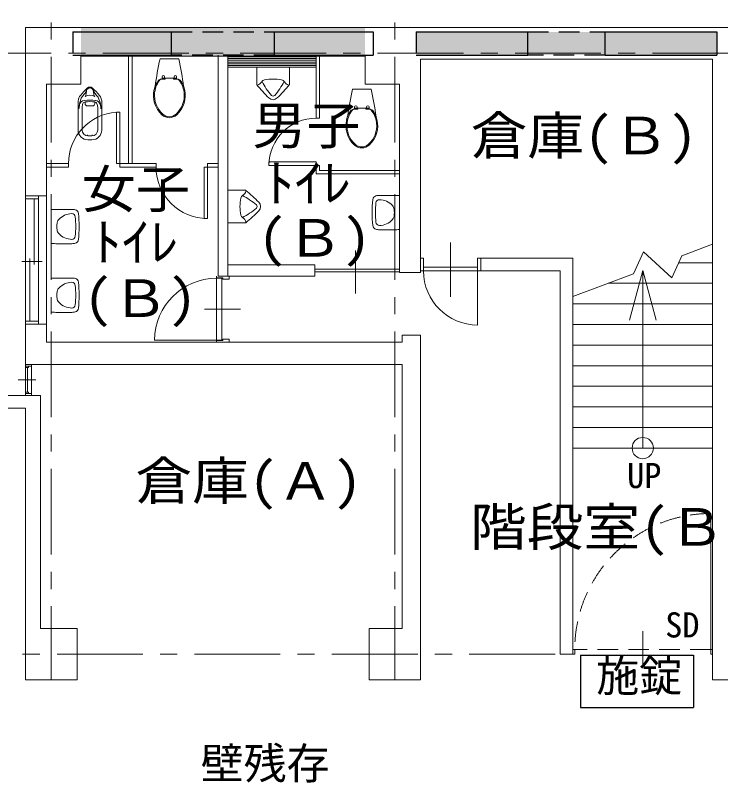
# Model space of a CAD drawing. Units: millimetres at full size, sheet at 1:200; details may follow other scales. Extents: x -55340 to 55340, y -38040 to 38040.
# Drawn here: x 608 to 8821, y -13163 to -4224 of the extents above; entities that cross this region are included whole.
import ezdxf
from ezdxf.enums import TextEntityAlignment as Align

# ---------------------------------------------------------------- set-up
doc = ezdxf.new("R2010")
doc.units = ezdxf.units.MM
doc.header["$LTSCALE"] = 200
doc.linetypes.add('CHAIN1', pattern=[8, 5, -1, 1, -1])
doc.linetypes.add('DASHED1', pattern=[1.8, 1.2, -0.6])
for name, color, linetype, lineweight in [('0-1_通り芯', 3, 'Continuous', 18), ('0-2_躯体', 3, 'Continuous', 18), ('0-4_仕上', 4, 'Continuous', 9), ('0-5_建具(ｻｯｼ)', 3, 'Continuous', 18), ('0-6_建具(内部)', 3, 'Continuous', 18), ('0-8_間仕切2', 3, 'Continuous', 18), ('0-9_家具・設備', 4, 'Continuous', 9), ('0-B_文字', 2, 'Continuous', 9), ('0-C_ハッチ', 7, 'Continuous', 18), ('0-D_予備', 2, 'DASHED1', 25), ('0-F_予備', 4, 'Continuous', 9), ('2-D_予備', 2, 'Continuous', 25), ('3-B_文字', 2, 'Continuous', 18)]:
    doc.layers.add(name, color=color, linetype=linetype, lineweight=lineweight)
doc.layers.add('3-D_予備', color=91, linetype='Continuous')
doc.styles.add('ＭＳ ゴシック', font='')
doc.styles.get('ＭＳ ゴシック').set_extended_font_data('MS Gothic')

msp = doc.modelspace()

# ---------------------------------------------------------------- linework, layer by layer
at = {"layer": '0-1_通り芯', "color": 4, "linetype": 'CHAIN1', "lineweight": 9}
for p, q in [((1026.4, -1507), (1026.4, -11966.8)), ((5026.4, -1507), (5026.4, -11966.8)), ((9026.4, -4666.8), (-1651.7, -4666.8)), ((6893.1, -11666.8), (-48307.7, -11666.8))]:
    msp.add_line(p, q, dxfattribs=at)
at = {"layer": '0-2_躯体'}
for p, q in [((726.4, -4366.8), (1371.4, -4366.8)), ((1371.4, -4366.8), (4681.4, -4366.8)), ((4681.4, -4366.8), (9326.4, -4366.8)), ((1371.4, -4701.8), (1371.4, -5026.8)), ((1371.4, -4701.8), (4681.4, -4701.8)), ((2968.9, -7261.8), (2968.9, -4686.8)), ((3083.9, -7261.8), (3083.9, -4686.8)), ((4681.4, -5026.8), (4681.4, -4701.8)), ((1371.4, -5026.8), (971.4, -5026.8)), ((971.4, -6326.8), (971.4, -5026.8)), ((4681.4, -5026.8), (5081.4, -5026.8)), ((5081.4, -5026.8), (5081.4, -7221.8)), ((726.4, -6326.8), (971.4, -6326.8)), ((6026.5, -7051.8), (7101.4, -7051.8)), ((6026.5, -7051.8), (6026.5, -7201.8)), ((7101.4, -11666.8), (7101.4, -7051.8)), ((4095.7, -7131.8), (3083.9, -7131.8)), ((4095.7, -7261.8), (4095.7, -7131.8)), ((5081.4, -7221.8), (5326.4, -7221.8)), ((6026.5, -7201.8), (6951.4, -7201.8)), ((6951.4, -11666.8), (6951.4, -7201.8)), ((2966.4, -7261.8), (4095.7, -7261.8)), ((971.4, -7821.8), (726.4, -7821.8)), ((726.4, -8291.8), (726.4, -7821.8)), ((971.4, -7821.8), (971.4, -8031.8)), ((5111.4, -7951.8), (5326.4, -7951.8)), ((5111.4, -7951.8), (5111.4, -8031.8)), ((5326.4, -7951.8), (5326.4, -11366.8)), ((971.4, -8031.8), (5111.4, -8031.8)), ((5111.4, -8291.8), (726.4, -8291.8)), ((5111.4, -8291.8), (5111.4, -11366.8)), ((-188.6, -8651.8), (901.4, -8651.8)), ((901.4, -11366.8), (901.4, -8651.8)), ((-188.6, -8801.8), (726.4, -8801.8)), ((726.4, -11366.8), (726.4, -8801.8)), ((726.4, -11966.8), (726.4, -11366.8)), ((901.4, -11366.8), (1326.4, -11366.8)), ((1326.4, -11366.8), (1326.4, -11966.8)), ((4726.4, -11966.8), (4726.4, -11366.8)), ((4726.4, -11366.8), (5111.4, -11366.8)), ((5326.4, -11366.8), (5326.4, -11966.8)), ((8726.4, -11366.8), (8726.4, -11966.8)), ((6951.4, -11666.8), (7121.4, -11666.8)), ((1326.4, -11966.8), (726.4, -11966.8)), ((5326.4, -11966.8), (4726.4, -11966.8)), ((9326.4, -11966.8), (8726.4, -11966.8))]:
    msp.add_line(p, q, dxfattribs=at)
for points in [[(726.4, -6326.8), (726.4, -5026.8), (726.4, -4366.8)], [(5326.4, -7221.8), (5326.4, -5026.8), (5326.4, -4736.8), (8726.4, -4736.8), (8726.4, -4966.8), (8726.4, -11366.8)]]:
    msp.add_lwpolyline(points, dxfattribs=at)
at = {"layer": '0-4_仕上', "color": 7, "lineweight": 18}
msp.add_line((3083.9, -4826.8), (4111.4, -4826.8), dxfattribs=at)
at = {"layer": '0-5_建具(ｻｯｼ)'}
for p, q in [((876.4, -6361.8), (876.4, -6326.8)), ((827.2, -7126.8), (827.2, -6361.8)), ((775.7, -7786.8), (775.7, -7056.8)), ((919.3, -7091.8), (683.6, -7091.8)), ((876.4, -7786.8), (876.4, -7821.8)), ((726.4, -8291.8), (726.4, -8326.8)), ((726.4, -8311.8), (796.4, -8311.8)), ((761.4, -8326.8), (761.4, -8311.8)), ((796.4, -8291.8), (796.4, -8326.8)), ((726.4, -8326.8), (761.4, -8326.8)), ((749.4, -8326.8), (749.4, -8613.5)), ((639.7, -8470.2), (847.3, -8470.2)), ((726.4, -8628.6), (796.4, -8628.6)), ((726.4, -8651.8), (726.4, -8648.6)), ((796.4, -8648.6), (796.4, -8613.5))]:
    msp.add_line(p, q, dxfattribs=at)
at = {"layer": '0-5_建具(ｻｯｼ)', "color": 4, "lineweight": 9}
for p, q in [((971.4, -6326.8), (971.4, -7821.8)), ((726.4, -7786.8), (726.4, -6361.8)), ((876.4, -6361.8), (876.4, -7786.8)), ((726.4, -8613.5), (726.4, -8326.8)), ((796.4, -8326.8), (796.4, -8613.5))]:
    msp.add_line(p, q, dxfattribs=at)
at = {"layer": '0-5_建具(ｻｯｼ)'}
for points in [[(876.4, -6361.8), (726.4, -6361.8), (726.4, -6326.8)], [(876.4, -7786.8), (726.4, -7786.8), (726.4, -7821.8)], [(726.4, -8648.6), (726.4, -8613.5), (761.4, -8613.5), (761.4, -8628.6)]]:
    msp.add_lwpolyline(points, dxfattribs=at)
at = {"layer": '0-6_建具(内部)', "color": 4, "lineweight": 9}
for p, q in [((5676.4, -6868.7), (5676.4, -7502.8)), ((4569.6, -6962.1), (4569.6, -7463.5)), ((4095.7, -7181.8), (5081.4, -7181.8)), ((4095.7, -7211.8), (5081.4, -7211.8)), ((5991.4, -7201.8), (5991.4, -7831.8)), ((2809.6, -7646.8), (3228.7, -7646.8)), ((2949.4, -8006.8), (2229.4, -8006.8))]:
    msp.add_line(p, q, dxfattribs=at)
at = {"layer": '0-6_建具(内部)'}
for p, q in [((5326.4, -7051.8), (5361.5, -7051.8)), ((5361.5, -7051.8), (5361.5, -7201.8)), ((5991.4, -7051.8), (6026.5, -7051.8)), ((5991.4, -7201.8), (5991.4, -7051.8)), ((6026.5, -7201.8), (5326.4, -7201.8)), ((5991.4, -7158.9), (5361.5, -7158.9)), ((2949.4, -7286.8), (3013.7, -7286.8)), ((2949.4, -8006.8), (2949.4, -7286.8)), ((2949.4, -8011.8), (3024.4, -8011.8)), ((2949.4, -8031.8), (2949.4, -8011.8)), ((3024.4, -8011.8), (3024.4, -7996.8)), ((8706.4, -11666.8), (8706.4, -10027.3)), ((7913.9, -11398.1), (7913.9, -11796.2)), ((7101.4, -11613.4), (7121.4, -11613.4)), ((7121.4, -11666.8), (7121.4, -11613.4)), ((8726.4, -11613.4), (8706.4, -11613.4)), ((8726.4, -11666.8), (8706.4, -11666.8))]:
    msp.add_line(p, q, dxfattribs=at)
at = {"layer": '0-6_建具(内部)', "linetype": 'DASHED1'}
msp.add_line((8706.4, -11613.4), (7121.4, -11613.4), dxfattribs=at)
at = {"layer": '0-6_建具(内部)'}
for points in [[(2949.4, -7261.8), (2949.4, -7281.8), (3024.4, -7281.8), (3024.4, -7296.8), (3099.4, -7296.8), (3099.4, -7261.8)], [(2949.4, -8006.8), (3013.7, -8006.8), (3013.7, -7286.8)], [(3024.4, -7996.8), (3099.4, -7996.8), (3099.4, -8031.8)]]:
    msp.add_lwpolyline(points, dxfattribs=at)
at = {"layer": '0-6_建具(内部)', "color": 4, "lineweight": 9}
for centre, radius, start, end in [((5991.4, -7201.8), 630, 180, 270), ((2949.4, -8006.8), 720, 90, 180)]:
    msp.add_arc(centre, radius, start, end, dxfattribs=at)
at = {"layer": '0-6_建具(内部)', "linetype": 'DASHED1'}
msp.add_arc((8708.9, -11614.3), 1587, 90.08769, 179.94643, dxfattribs=at)
at = {"layer": '0-8_間仕切2'}
for p, q in [((1926.4, -4686.8), (1926.4, -5951.8)), ((1966.4, -5951.8), (1966.4, -4686.8)), ((4111.4, -4686.8), (4111.4, -5421.8)), ((4151.4, -5421.8), (4151.4, -4686.8)), ((1826.4, -5351.8), (1826.4, -5991.8)), ((4111.4, -5421.8), (4151.4, -5421.8)), ((971.4, -5951.8), (1226.4, -5951.8)), ((1226.4, -5951.8), (1226.4, -5991.8)), ((2246.4, -5951.8), (1786.5, -5951.8)), ((2246.4, -5991.8), (2246.4, -5951.8)), ((2846.4, -5951.8), (2846.4, -6591.8)), ((2968.9, -5951.8), (2846.4, -5951.8)), ((4151.4, -5971.8), (3561.4, -5971.8)), ((4151.4, -5971.8), (4151.4, -6031.8)), ((1226.4, -5991.8), (971.4, -5991.8)), ((1826.4, -5991.8), (2246.4, -5991.8)), ((2806.5, -5991.8), (2968.9, -5991.8)), ((5081.4, -6071.8), (4111.4, -6071.8)), ((5081.4, -6031.8), (4151.4, -6031.8))]:
    msp.add_line(p, q, dxfattribs=at)
for points in [[(1826.4, -5351.8), (1786.5, -5351.8), (1786.5, -5951.8)], [(3561.4, -5971.8), (3561.4, -5931.8), (4111.4, -5931.8), (4111.4, -6071.8)], [(2806.5, -5991.8), (2806.5, -6591.8), (2846.4, -6591.8)]]:
    msp.add_lwpolyline(points, dxfattribs=at)
for centre, radius, start, end in [((1826.4, -5951.8), 600, 93.81395, 180), ((4111.4, -5971.8), 550, 90, 180), ((2846.4, -5991.8), 600, 180, 270)]:
    msp.add_arc(centre, radius, start, end, dxfattribs=at)
at = {"layer": '0-9_家具・設備'}
for p, q in [((2510.1, -4730.8), (2292.8, -4730.8)), ((3418.9, -4826.8), (3418.9, -5028.8)), ((3798.9, -4826.8), (3798.9, -5028.8)), ((2290.3, -4976.8), (2282.4, -4976.8)), ((2351.7, -4966.7), (2303.1, -4966.7)), ((2316.5, -4939.8), (2316.5, -4966.7)), ((2324.4, -4955.8), (2324.4, -4966.7)), ((2337.4, -4954.8), (2325.4, -4954.8)), ((2351.4, -4954.8), (2340.4, -4954.8)), ((2346.5, -4939.8), (2346.5, -4954.8)), ((2353.4, -4956.8), (2353.4, -4965.6)), ((2353.7, -4954.8), (2353.7, -4964.6)), ((2449.2, -4954.8), (2353.7, -4954.8)), ((2449.2, -4954.8), (2449.2, -4964.6)), ((2449.4, -4956.8), (2449.4, -4965.6)), ((2499.8, -4966.7), (2451.2, -4966.7)), ((2462.4, -4954.8), (2451.4, -4954.8)), ((2456.4, -4954.8), (2456.4, -4939.8)), ((2477.4, -4954.8), (2465.4, -4954.8)), ((2478.4, -4966.7), (2478.4, -4955.8)), ((2486.4, -4966.7), (2486.4, -4939.8)), ((2520.5, -4976.8), (2512.6, -4976.8)), ((4751.1, -5083), (4533.8, -5083)), ((1338.9, -5220), (1338.9, -5560.8)), ((1420.4, -5243.8), (1420.4, -5254.8)), ((1529.4, -5232.1), (1529.3, -5231.9)), ((1532.4, -5254.8), (1532.4, -5243.8)), ((1613.9, -5560.8), (1613.9, -5241.5)), ((1385.9, -5295.7), (1385.9, -5560.8)), ((1508.4, -5278.8), (1444.4, -5278.8)), ((1567, -5560.8), (1567, -5296.7)), ((4531.3, -5329), (4523.4, -5329)), ((4592.7, -5318.9), (4544.2, -5318.9)), ((4557.5, -5292), (4557.5, -5318.9)), ((4565.5, -5308), (4565.5, -5318.9)), ((4578.5, -5307), (4566.5, -5307)), ((4592.5, -5307), (4581.5, -5307)), ((4587.5, -5292), (4587.5, -5307)), ((4594.5, -5309), (4594.5, -5317.9)), ((4690.2, -5307), (4690.2, -5316.9)), ((4690.5, -5309), (4690.5, -5317.9)), ((4740.8, -5318.9), (4692.2, -5318.9)), ((4703.5, -5307), (4692.5, -5307)), ((4697.5, -5307), (4697.5, -5292)), ((4718.5, -5307), (4706.5, -5307)), ((4719.5, -5318.9), (4719.5, -5308)), ((4727.5, -5318.9), (4727.5, -5292)), ((4761.6, -5329), (4753.6, -5329)), ((1448.4, -5627.8), (1448.4, -5617.9)), ((1499.9, -5627.8), (1453, -5627.8)), ((1504.4, -5617.9), (1504.4, -5627.8)), ((1499.9, -5674.8), (1453, -5674.8)), ((5018.2, -6321.8), (4846.5, -6321.8)), ((5081.5, -6323.8), (5081.5, -6719.8)), ((1094.7, -6484.3), (1266.4, -6484.3)), ((2806.5, -6591.8), (2846.4, -6591.8)), ((3083.9, -6641.8), (3285.9, -6641.8)), ((5018.2, -6721.8), (4846.5, -6721.8)), ((1094.7, -6884.3), (1266.4, -6884.3)), ((1094.7, -7284.3), (1266.4, -7284.3)), ((1094.7, -7684.3), (1266.4, -7684.3))]:
    msp.add_line(p, q, dxfattribs=at)
for points in [[(4690.2, -5307), (4594.7, -5307), (4594.7, -5316.9)], [(3083.9, -6641.8), (3083.9, -6261.8), (3285.9, -6261.8)]]:
    msp.add_lwpolyline(points, dxfattribs=at)
for centre, radius, start, end in [((7182.4, -5775.7), 5000, 167.93648, 171.687), ((-2379.5, -5775.7), 5000, 8.3127, 12.06352), ((2502, -5152.2), 285, 143.00699, 167.07599), ((2527.9, -5159.9), 300, 140.81799, 171.812), ((2282.4, -4986.8), 10, 90, 143.008), ((2303.1, -4976.6), 10, 90, 140.81799), ((2331.4, -4939.8), 15, 0, 180), ((2325.4, -4955.8), 1, 90, 180), ((2351.4, -4956.8), 2, 0, 90), ((2351.7, -4964.6), 2, 270, 0), ((2451.2, -4964.6), 2, 180, 270), ((2451.4, -4956.8), 2, 90, 180), ((2471.4, -4939.8), 15, 0, 180), ((2477.4, -4955.8), 1, 0, 90), ((2499.8, -4976.6), 10, 39.18199, 90), ((2275, -5159.9), 300, 8.14679, 39.18199), ((2520.5, -4986.8), 10, 36.99199, 90), ((2300.9, -5152.2), 285, 13.48398, 36.993), ((3408.3, -4959.2), 80, 284.97899, 329.30199), ((3520.1, -5025.6), 50, 101.38799, 149.31699), ((4193.7, -4632.2), 800, 206.961, 221.015), ((3608.9, -5466.8), 500, 78.61189, 101.39499), ((3024.2, -4632.2), 800, 318.98499, 333.03899), ((3697.8, -5025.6), 50, 30.68338, 78.61179), ((3809.5, -4959.2), 80, 210.698, 255.021), ((1980.7, -5667.7), 800, 131.69398, 140.30499), ((1886.1, -5314.6), 500, 150.508, 157.72299), ((1476.4, -5109.8), 40, 9.0488, 170.95099), ((1476.4, -5101.8), 42, 48.30197, 131.78499), ((1066.8, -5314.6), 500, 22.27699, 29.49199), ((972.2, -5667.7), 800, 39.69499, 48.306), ((2523.4, -5157.4), 307, 166.42699, 227.351), ((2279.5, -5157.4), 307, 312.64879, 13.487), ((3426.9, -5028.8), 8, 180, 284.978), ((4967.4, -3765.9), 2000, 219.34698, 225.26399), ((2250.4, -3765.9), 2000, 314.73599, 320.653), ((3790.9, -5028.8), 8, 255.02199, 0), ((9423.4, -6128), 5000, 167.93648, 171.687), ((-138.4, -6128), 5000, 8.3127, 12.06352), ((1454.4, -5230.8), 116, 140.36699, 174.67799), ((1454.4, -5230.8), 89, 144.20299, 159.90799), ((1788.3, -5470.5), 500, 138.08899, 144.34299), ((1386.4, -5109.8), 40, 318.08899, 337.8931), ((1410.5, -5150.3), 20, 298.10289, 353.78189), ((1476.4, -5273.8), 120, 61.92699, 118.103), ((2424.5, -5260.8), 1000, 170.95099, 173.782), ((528.4, -5260.8), 1000, 6.21799, 9.04869), ((1542.4, -5150.3), 20, 186.21799, 241.89699), ((1566.5, -5109.8), 40, 202.10698, 221.91098), ((1164.6, -5470.5), 500, 35.657, 41.911), ((1498.4, -5230.8), 89, 20.092, 35.797), ((1498.4, -5230.8), 116, 354.6778, 39.77699), ((2523.2, -5157.2), 295, 174.30899, 227.42899), ((2478.4, -5152.8), 250, 171.80699, 174.34599), ((2279.7, -5157.2), 295, 312.57069, 5.69069), ((2324.4, -5152.8), 250, 5.65439, 8.19249), ((3608.9, -5140.8), 25, 221.015, 318.98499), ((1708.8, -5324.2), 360, 159.806, 178.495), ((1668.4, -5333), 320, 167.59798, 176.73198), ((1416.4, -5277.6), 62, 95.396, 167.59799), ((1505.9, -5295.7), 120, 158.09099, 180), ((1422.4, -5262.1), 30, 94.91699, 158.09099), ((1476.4, -5912.8), 700, 84.34399, 95.396), ((1476.4, -5889.8), 660, 85.08299, 94.91699), ((1444.4, -5243.8), 24, 150.33199, 180), ((1444.4, -5254.8), 24, 180, 270), ((1508.4, -5254.8), 24, 270, 0), ((1508.4, -5243.8), 24, 0, 29.075), ((1530.4, -5262.1), 30, 21.909, 85.08299), ((1536.4, -5277.6), 62, 12.40199, 84.60399), ((1446.9, -5295.7), 120, 0, 21.909), ((1244.1, -5324.2), 360, 1.50119, 20.153), ((1284.5, -5333), 320, 3.26759, 12.40199), ((3608.9, -5136.8), 70, 225.15999, 314.84), ((4743, -5504.5), 285, 143.00699, 167.07599), ((4769, -5512.1), 300, 140.81799, 171.812), ((4523.4, -5339), 10, 90, 143.008), ((4544.2, -5328.9), 10, 90, 140.81799), ((4572.5, -5292), 15, 0, 180), ((4566.5, -5308), 1, 90, 180), ((4592.5, -5309), 2, 0, 90), ((4592.7, -5316.9), 2, 270, 0), ((4692.2, -5316.9), 2, 180, 270), ((4692.5, -5309), 2, 90, 180), ((4712.5, -5292), 15, 0, 180), ((4718.5, -5308), 1, 0, 90), ((4740.8, -5328.9), 10, 39.18199, 90), ((4516, -5512.1), 300, 8.14679, 39.18199), ((4761.6, -5339), 10, 36.99199, 90), ((4541.9, -5504.5), 285, 13.48398, 36.993), ((2401.4, -5289.8), 127, 227.32899, 312.67068), ((2401.4, -5289.8), 115, 227.41399, 312.58549), ((4764.5, -5509.7), 307, 166.42699, 227.351), ((4520.5, -5509.7), 307, 312.64879, 13.487), ((4764.3, -5509.5), 295, 174.30899, 227.42899), ((4719.5, -5505), 250, 171.80699, 174.34599), ((4520.7, -5509.5), 295, 312.57069, 5.69069), ((4565.5, -5505), 250, 5.65439, 8.19249), ((1453, -5560.8), 114, 180, 270), ((1453, -5560.8), 67, 180, 270), ((1499.9, -5560.8), 114, 270, 0), ((1499.9, -5560.8), 67, 270, 0), ((4642.5, -5642), 127, 227.32899, 312.67068), ((4642.5, -5642), 115, 227.41399, 312.58549), ((3282.8, -6362.9), 50, 120.6834, 168.61179), ((2889.3, -7036.5), 800, 48.98499, 63.03899), ((3216.4, -6251.2), 80, 300.698, 345.021), ((3285.9, -6269.8), 8, 345.02199, 90), ((2023, -7810.3), 2000, 44.73599, 50.653), ((4820.5, -6375.2), 50, 105.03461, 172.92557), ((4846.5, -6471.8), 150, 90, 105.03366), ((5018.2, -7321.8), 1000, 86.37585, 90), ((3723.9, -6451.8), 500, 168.61189, 191.39499), ((3397.9, -6451.8), 25, 311.015, 48.98499), ((3393.9, -6451.8), 70, 315.15999, 44.84), ((6001.4, -6521.8), 1240, 172.9247, 187.0695), ((6001.4, -6521.8), 1200, 174.5513, 185.44142), ((4846.7, -6411.8), 40, 90, 174.34013), ((4846.5, -6576.8), 205, 41.81174, 89.92117), ((1094.7, -7484.3), 1000, 90, 93.62413), ((1266.4, -6634.3), 150, 74.96642, 90), ((1292.4, -6537.7), 50, 6.93129, 74.96597), ((2889.3, -5867), 800, 296.961, 311.015), ((2023, -5093.3), 2000, 309.34698, 315.26399), ((4939.6, -6493.4), 80, 7.4003, 41.81137), ((4721.4, -6521.8), 300, 352.59972, 7.40027), ((1173.3, -6655.9), 80, 138.70244, 160.28004), ((1266.4, -6739.3), 205, 90.07881, 138.38792), ((1266.2, -6574.3), 40, 5.44121, 90), ((111.4, -6684.3), 1200, 354.55132, 5.44144), ((111.4, -6684.3), 1240, 352.9247, 7.0695), ((3282.8, -6540.6), 50, 191.38799, 239.31699), ((3216.4, -6652.4), 80, 14.97899, 59.30199), ((4846.5, -6466.8), 205, 270.07881, 318.38792), ((4939.6, -6550.1), 80, 318.70244, 340.28004), ((4939.6, -6550.1), 80, 340.28008, 352.59972), ((1391.4, -6684.3), 300, 172.59972, 187.40027), ((1173.3, -6655.9), 80, 160.28008, 172.59972), ((3285.9, -6633.8), 8, 270, 14.978), ((4820.5, -6668.4), 50, 186.93129, 254.96597), ((4846.7, -6631.8), 40, 185.44121, 270), ((1173.3, -6712.6), 80, 187.4003, 221.81137), ((1266.4, -6629.3), 205, 221.81174, 269.92117), ((4846.5, -6571.8), 150, 254.96642, 270), ((5018.2, -5721.8), 1000, 270, 273.62413), ((1094.7, -5884.3), 1000, 266.37585, 270), ((1266.2, -6794.3), 40, 270, 354.34013), ((1266.4, -6734.3), 150, 270, 285.03366), ((1292.4, -6830.9), 50, 285.03461, 352.92557), ((1094.7, -8284.3), 1000, 90, 93.62413), ((1266.4, -7434.3), 150, 74.96642, 90), ((1292.4, -7337.7), 50, 6.93129, 74.96597), ((1173.3, -7455.9), 80, 138.70244, 160.28004), ((1266.4, -7539.3), 205, 90.07881, 138.38792), ((1266.2, -7374.3), 40, 5.44121, 90), ((111.4, -7484.3), 1200, 354.55132, 5.44144), ((111.4, -7484.3), 1240, 352.9247, 7.0695), ((1391.4, -7484.3), 300, 172.59972, 187.40027), ((1173.3, -7455.9), 80, 160.28008, 172.59972), ((1173.3, -7512.6), 80, 187.4003, 221.81137), ((1266.4, -7429.3), 205, 221.81174, 269.92117), ((1094.7, -6684.3), 1000, 266.37585, 270), ((1266.2, -7594.3), 40, 270, 354.34013), ((1266.4, -7534.3), 150, 270, 285.03366), ((1292.4, -7630.8), 50, 285.03461, 352.92557)]:
    msp.add_arc(centre, radius, start, end, dxfattribs=at)
at = {"layer": '0-B_文字', "color": 4}
for p, q in [((8368.4, -7025.2), (8726.4, -6891.5)), ((7806.3, -7235.1), (7923.7, -6977.8)), ((7923.7, -6977.8), (8251, -7282.5)), ((8251, -7282.5), (8368.4, -7025.2)), ((7101.4, -7498.4), (7806.3, -7235.1)), ((7913.9, -7195), (7758.6, -7774.5)), ((7913.9, -9265.6), (7913.9, -7195)), ((7913.9, -7195), (8069.2, -7774.5))]:
    msp.add_line(p, q, dxfattribs=at)
at = {"layer": '0-B_文字', "lineweight": 25}
for p, q in [((7189.8, -11676), (8505.8, -11676)), ((8505.8, -11676), (8505.8, -12287.7))]:
    msp.add_line(p, q, dxfattribs=at)
msp.add_lwpolyline([(7189.8, -11676), (7189.8, -12287.7), (8505.8, -12287.7)], dxfattribs=at)
at = {"layer": '0-B_文字', "color": 4}
msp.add_circle((7913.9, -9265.6), 123.7, dxfattribs=at)
at = {"layer": '0-C_ハッチ', "color": 4, "lineweight": 9}
for p, q in [((3083.9, -4708.1), (4111.4, -4708.1)), ((3083.9, -4728.1), (4111.4, -4728.1)), ((3083.9, -4748.1), (4111.4, -4748.1)), ((3083.9, -4768.1), (4111.4, -4768.1)), ((3083.9, -4788.1), (4111.4, -4788.1)), ((3083.9, -4808.1), (4111.4, -4808.1))]:
    msp.add_line(p, q, dxfattribs=at)
at = {"layer": '0-F_予備'}
for p, q in [((8331.8, -7105.6), (8726.4, -7105.6)), ((7510.7, -7345.6), (8726.4, -7345.6)), ((7101.4, -7585.6), (8726.4, -7585.6)), ((7101.4, -7825.6), (8726.4, -7825.6)), ((7101.4, -8065.6), (8726.4, -8065.6)), ((7101.4, -8305.6), (8726.4, -8305.6)), ((7101.4, -8545.6), (8726.4, -8545.6)), ((7101.4, -8785.6), (8726.4, -8785.6)), ((7101.4, -9025.6), (8726.4, -9025.6)), ((7101.4, -9265.6), (8726.4, -9265.6))]:
    msp.add_line(p, q, dxfattribs=at)
at = {"layer": '2-D_予備'}
for p, q in [((1276.4, -4416.8), (1276.4, -4666.8)), ((1276.4, -4416.8), (2426.4, -4416.8)), ((2426.4, -4686.8), (2426.4, -4416.8)), ((3626.4, -4416.8), (4776.4, -4416.8)), ((3626.4, -4686.8), (3626.4, -4416.8)), ((4776.4, -4416.8), (4776.4, -4686.8)), ((5276.4, -4416.8), (5276.4, -4666.8)), ((5276.4, -4416.8), (6576.4, -4416.8)), ((6576.4, -4686.8), (6576.4, -4416.8)), ((7476.4, -4416.8), (8776.4, -4416.8)), ((7476.4, -4686.8), (7476.4, -4416.8)), ((8776.4, -4416.8), (8776.4, -4686.8)), ((1276.4, -4686.8), (2426.4, -4686.8)), ((3626.4, -4686.8), (4776.4, -4686.8)), ((5276.4, -4686.8), (6576.4, -4686.8)), ((7476.4, -4686.8), (8776.4, -4686.8))]:
    msp.add_line(p, q, dxfattribs=at)
at = {"layer": '2-D_予備', "linetype": 'DASHED1'}
for p, q in [((2426.4, -4416.8), (3626.4, -4416.8)), ((6576.4, -4416.8), (7476.4, -4416.8)), ((3626.4, -4686.8), (2426.4, -4686.8)), ((7476.4, -4686.8), (6576.4, -4686.8))]:
    msp.add_line(p, q, dxfattribs=at)
at = {"layer": '3-D_予備'}
for points in [[(1371.4, -4701.8), (1371.4, -4366.8), (4681.4, -4701.8), (4681.4, -4366.8)], [(5276.4, -4416.8), (8776.4, -4416.8), (5276.4, -4686.8), (8776.4, -4686.8)]]:
    msp.add_solid(points, dxfattribs=at)

# ---------------------------------------------------------------- texts
at = {"layer": '0-B_文字', "style": 'ＭＳ ゴシック'}
for s, width, p in [('男子', 1.05, (3367.7, -5858.4)), ('倉庫(Ｂ)', 1.1, (5910.1, -5977.1)), ('女子', 1.05, (1381, -6599.9)), ('ﾄｲﾚ', 1.1, (3527, -6527.3)), ('(Ｂ)', 1.1, (3432, -7168.3)), ('ﾄｲﾚ', 1.1, (1515.9, -7216.5)), ('(Ｂ)', 1.1, (1403.5, -7870.7)), ('倉庫(Ａ)', 1.1, (2006.5, -9999.2)), ('階段室(Ｂ)', 1.1, (5902.5, -10535.8))]:
    msp.add_text(s, height=439.9, dxfattribs=dict(at, width=width)).set_placement(p, align=Align.BOTTOM_LEFT)
msp.add_text('施錠', height=366.6, dxfattribs=at).set_placement((7372.3, -12211.9), align=Align.BOTTOM_LEFT)
at = {"layer": '0-D_予備', "style": 'ＭＳ ゴシック'}
for s, p in [('UP', (7731.5, -9819.7)), ('SD', (8175.4, -11559.9))]:
    msp.add_text(s, height=293.3, dxfattribs=at).set_placement(p, align=Align.BOTTOM_LEFT)
at = {"layer": '3-B_文字', "style": 'ＭＳ ゴシック'}
msp.add_text('壁残存', height=366.6, dxfattribs=at).set_placement((2766.4, -13231.8), align=Align.BOTTOM_LEFT)

doc.saveas('drawing.dxf')
